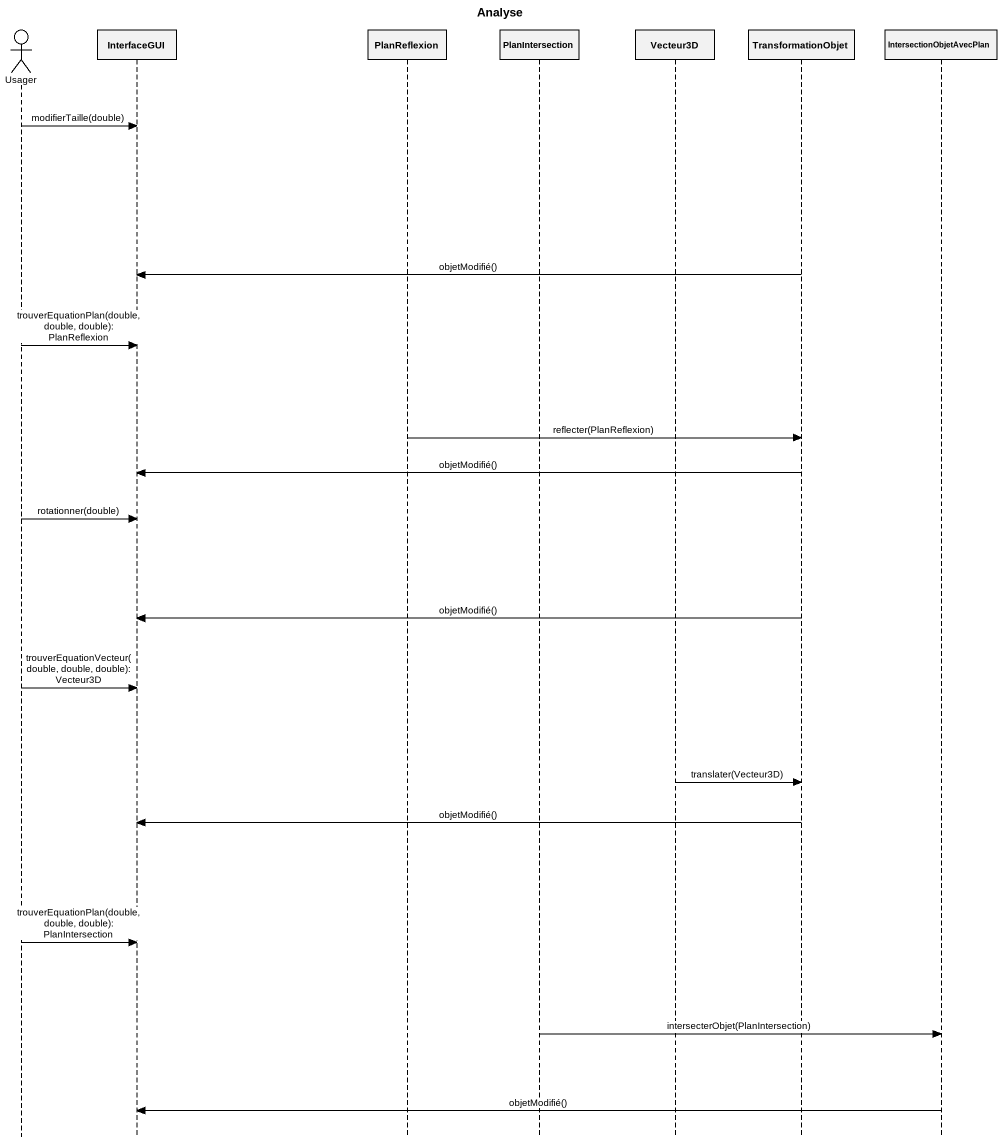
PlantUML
@startuml
title Analyse
hide footbox
actor Usager
participant InterfaceGUI
participant PlanReflexion
participant PlanIntersection
participant Vecteur3D
participant TransformationObjet
participant IntersectionObjetAvecPlan

Usager -> InterfaceGUI : modifierTaille(double)
TransformationObjet -> InterfaceGUI : objetModifié()
Usager -> InterfaceGUI : trouverEquationPlan(double, double, double): PlanReflexion
PlanReflexion -> TransformationObjet : reflecter(PlanReflexion)
TransformationObjet -> InterfaceGUI : objetModifié()
Usager -> InterfaceGUI : rotationner(double)
TransformationObjet -> InterfaceGUI : objetModifié()
Usager -> InterfaceGUI : trouverEquationVecteur(double, double, double): Vecteur3D
Vecteur3D -> TransformationObjet : translater(Vecteur3D)
TransformationObjet -> InterfaceGUI : objetModifié()
Usager -> InterfaceGUI : trouverEquationPlan(double, double, double): PlanIntersection
PlanIntersection -> IntersectionObjetAvecPlan : intersecterObjet(PlanIntersection)
IntersectionObjetAvecPlan -> InterfaceGUI : objetModifié()
@enduml
